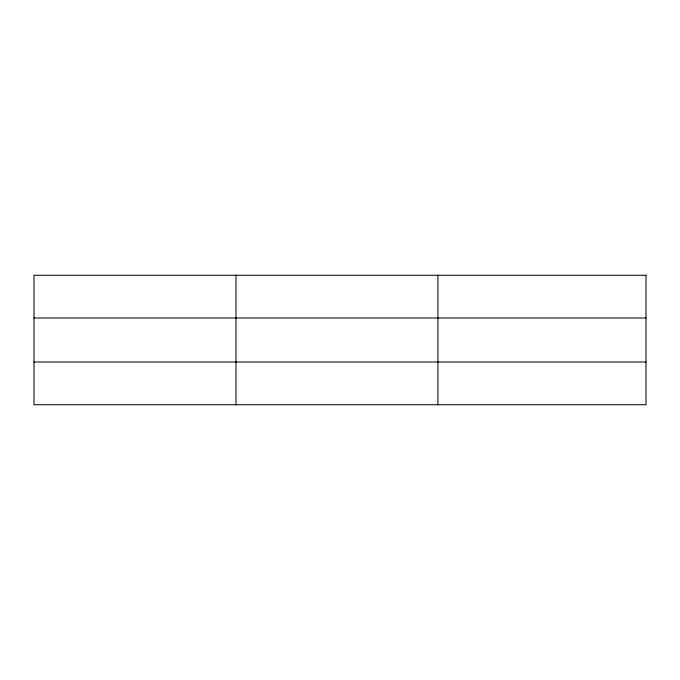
<?xml version="1.0" encoding="UTF-8"?>
<svg xmlns="http://www.w3.org/2000/svg" width="680" height="680" viewBox="0 0 680 680"><rect width="100%" height="100%" fill="white"/><g stroke="black" fill="none" stroke-linecap="round" stroke-linejoin="round"><path stroke-width="1.02" d="M235.96 404.736L235.96 275.264M437.92 404.736L437.92 275.264M34 317.993L646 317.993M34 362.006L646 362.006M646 275.264L646 404.736L34 404.736L34 275.264L646 275.264"/></g></svg>
